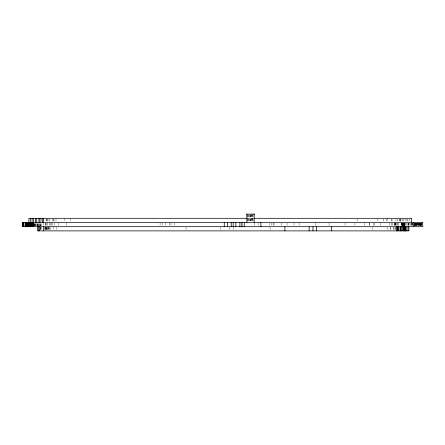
<?xml version="1.0" encoding="UTF-8"?>
<svg xmlns="http://www.w3.org/2000/svg" width="445" height="445" viewBox="0 0 445 445"><rect width="100%" height="100%" fill="white"/><g stroke="black" fill="none" stroke-linecap="round" stroke-linejoin="round"><path stroke-width="0.33" stroke-dasharray="2.23 1.67" d="M247.376 218.306L253.288 218.306M421.888 223.101L421.888 226.093M421.649 223.101L421.649 226.093M421.465 223.101L421.465 226.093M421.276 223.101L421.276 226.093M421.109 223.101L421.109 226.093M420.948 223.101L420.948 226.093M420.825 223.101L420.825 226.093M420.664 223.101L420.592 226.093M420.525 223.101L420.525 226.093M420.408 223.101L420.408 226.093M420.23 223.101L420.23 226.093M420.136 223.101L420.136 226.093M419.852 223.101L419.852 226.093M419.641 223.101L419.641 226.093M419.557 223.101L419.557 226.093M419.296 223.101L419.296 226.093M419.107 223.101L419.107 226.093M418.968 223.101L418.968 226.093M418.751 223.101L418.751 226.093M418.55 223.101L418.55 226.093M418.389 223.101L418.389 226.093M418.139 223.101L418.139 226.093M417.927 223.101L417.955 226.093M417.671 223.101L417.671 226.694M417.11 223.101L417.11 226.694M416.909 223.101L416.909 226.093M416.737 223.101L416.737 226.093M416.514 223.101L416.514 226.093M416.431 223.101L416.431 226.093M416.281 223.101L416.281 226.093M416.12 223.101L416.12 226.694M415.964 223.101L415.953 226.093M415.752 223.101L415.752 226.093M415.508 223.101L415.574 226.093M415.446 223.101L415.446 226.694M415.357 223.101L415.357 226.694M415.28 223.101L415.28 226.093M415.04 223.101L415.04 226.093M414.885 223.101L414.885 226.093M414.645 223.101L414.618 226.093M414.467 226.694L414.467 223.101L414.445 226.093M412.398 223.101L412.398 226.093M412.326 223.101L412.326 226.694M412.048 223.101L412.048 226.093M411.352 223.101L411.319 226.093M411.258 223.101L411.258 226.093M410.301 223.101L410.301 226.093M409.656 218.907L409.656 221.304M409.372 223.101L409.372 226.093M408.777 223.101L408.777 226.093M408.499 223.101L408.499 226.093M408.237 223.101L408.237 226.093M407.904 218.907L407.904 221.304M407.092 223.101L407.092 226.694M406.958 218.907L406.958 221.304M406.046 223.101L406.046 226.093M405.506 218.907L405.506 221.304M405.1 223.101L405.1 226.093M404.922 223.101L404.922 226.093M404.844 223.101L404.844 226.093M404.739 223.101L404.739 226.093M404.672 223.101L404.672 226.093M404.505 223.101L404.505 226.093M404.294 223.101L404.294 226.093M404.199 223.101L404.199 226.093M404.077 223.101L404.077 226.694M403.977 223.101L403.977 226.093M403.821 223.101L403.821 226.093M403.654 223.101L403.654 226.694M403.465 223.101L403.509 226.093M403.37 218.907L403.37 222.5M403.381 223.101L403.354 226.093M403.253 223.101L403.253 226.694M403.031 223.101L403.031 226.694M402.886 226.093L402.886 223.101L402.842 226.694M402.736 218.907L402.736 221.304M402.686 223.101L402.686 226.694M402.358 223.101L402.358 226.093M402.085 223.101L402.085 226.093M401.59 223.101L401.59 226.093M401.557 223.101L401.557 226.093M401.457 223.101L401.457 226.694M400.539 218.907L400.539 221.304M400.116 218.907L400.116 221.304M399.994 218.907L399.994 221.304M399.499 218.907L399.499 221.304M398.392 223.101L398.392 226.093M397.813 218.907L397.813 221.304M397.385 223.101L397.385 226.694M397.018 223.101L397.018 226.093M395.944 218.907L395.928 222.5M396.017 223.101L396.017 226.093M395.622 223.101L395.622 226.093M395.538 223.101L395.516 226.093M395.349 227.289L395.349 230.288M395.004 223.101L395.004 226.093M395.06 227.289L395.06 230.288M394.442 223.101L394.442 226.093M394.376 223.101L394.376 226.093M393.981 227.289L394.025 230.288M393.686 227.289L393.675 230.288M392.629 223.101L392.629 226.093M391.956 218.907L391.956 221.304M391.895 218.907L391.895 221.304M391.572 223.101L391.572 226.093M390.821 227.289L390.821 230.288M390.704 227.289L390.704 230.288M389.397 223.101L389.397 226.694M387.695 218.306L387.695 221.304M387.183 227.289L387.183 230.288M386.377 218.907L386.377 222.5M383.824 218.907L383.824 221.304M380.803 223.101L380.803 226.694M377.894 218.907L377.894 221.304M374.267 223.101L374.267 226.093M373.533 223.101L373.533 226.093M372.142 227.289L372.142 230.288M369.506 223.101L369.506 226.694M369.222 223.101L369.222 226.093M364.366 223.101L364.366 226.093M357.124 218.907L357.124 221.304M354.915 223.101L354.915 226.093M345.025 223.101L345.025 226.093M329.1 223.101L329.1 226.694M315.639 223.101L315.639 226.093M299.112 223.101L299.112 226.093M294.073 223.101L294.073 226.093M287.047 223.101L287.047 226.093M281.19 223.101L281.19 226.093M274.003 223.101L274.003 226.093M273.091 223.101L273.091 226.093M271.222 223.101L271.222 226.093M270.048 227.289L270.048 230.288M269.347 223.101L269.347 226.093M258.094 223.101L258.094 226.093M254.473 223.101L254.473 226.093M253.016 214.763L253.016 221.21M252.61 214.763L252.61 221.21M252.309 214.117L252.309 221.21M251.759 214.763L251.759 221.21M251.514 214.117L251.514 221.21M250.919 214.763L250.919 221.21M250.535 214.763L250.535 221.21M250.224 214.763L250.224 221.21M249.606 214.763L249.606 221.21M248.933 214.763L248.933 221.21M248.477 214.763L248.477 221.21M247.715 214.763L247.715 221.21M247.576 214.763L247.576 221.21M241.262 223.101L241.262 226.093M233.425 227.289L233.425 230.288M229.331 227.289L229.331 230.288M220.13 227.289L220.13 230.288M186.049 227.289L186.049 230.288M174.418 223.101L174.418 226.093M170.98 223.101L170.98 226.093M169.45 223.101L169.45 226.694M165.262 223.101L165.262 226.093M162.698 223.101L162.698 226.093M160.078 223.101L160.078 226.093M70.227 218.306L70.227 221.304M66.6 223.101L66.6 226.093M64.764 218.306L64.764 221.304M58.417 223.101L58.417 226.093M56.854 227.289L56.854 230.288M56.02 218.907L56.02 221.304M54.412 223.101L54.412 226.694M54.017 218.907L54.017 221.304M53.684 226.694L53.684 230.288M53.35 218.907L53.35 221.304M52.788 218.907L52.788 221.304M52.499 223.101L52.499 226.093M51.425 223.101L51.425 226.093M50.83 227.289L50.83 230.288M50.229 223.101L50.229 226.093M49.818 223.101L49.818 226.093M49.495 227.289L49.495 230.288M49.195 218.907L49.195 221.304M48.989 227.289L48.989 230.288M48.65 227.289L48.65 230.288M48.21 226.694L48.249 230.288M48.01 218.907L48.01 221.304M47.865 227.289L47.865 230.288M47.654 227.289L47.654 230.288M47.354 223.101L47.354 226.093M47.209 218.907L47.209 221.304M46.836 218.907L46.836 221.304M46.775 223.101L46.775 226.093M46.747 227.289L46.747 230.288M46.53 227.289L46.53 230.288M46.291 227.289L46.291 230.288M46.13 218.907L46.13 221.304M45.957 227.289L46.002 230.288M45.718 223.101L45.718 226.093M45.579 223.101L45.579 226.093M45.524 227.289L45.524 230.288M45.234 227.289L45.234 230.288M45.101 227.289L45.101 230.288M44.806 227.289L44.806 230.288M43.549 223.101L43.549 226.093M41.719 227.289L41.719 230.288M41.435 218.907L41.435 221.304M41.085 223.696L41.085 226.093M40.957 223.696L40.957 226.093M40.74 227.289L40.74 230.288M40.517 227.289L40.517 230.288M40.406 227.289L40.406 230.288M40 223.696L40 226.093M39.527 223.696L39.527 226.093M38.292 223.696L38.292 226.093M38.131 223.696L38.131 226.093M37.486 223.696L37.486 226.093M37.341 223.696L37.341 226.093M37.269 223.696L37.269 226.093M36.573 223.696L36.573 226.093M35.416 223.696L35.416 226.093M35.149 223.696L35.149 226.093M34.971 223.696L34.932 226.093M34.855 223.696L34.855 226.093M34.699 223.696L34.699 226.093M34.582 223.696L34.582 226.093M40.117 226.093L40.117 223.696L40.1 226.093"/><path stroke-width="0.67" d="M246.346 214.117L254.729 214.117M247.042 218.306L28.903 218.306L28.942 226.694M253.984 218.306L411.586 218.306L411.586 222.5M413.344 222.5L413.344 226.694M408.916 226.694L408.916 230.883L37.569 230.883L37.569 226.694M407.97 226.694L407.97 230.883M405.962 226.694L405.962 230.883M405.912 226.694L405.912 230.883M405.384 226.694L405.384 230.883M404.822 226.694L404.822 230.883M404.405 226.694L404.405 230.883M403.899 226.694L403.977 230.883M403.57 226.694L403.57 230.883M402.53 226.694L402.53 230.883M401.551 226.694L401.551 230.883M400.444 226.694L400.444 230.883M400.022 226.694L400.022 230.883M398.559 226.694L398.559 230.883M397.875 226.694L397.875 230.883M397.096 226.694L397.096 230.883M396.84 226.694L396.84 230.883M331.447 226.694L331.447 230.883M316.406 226.694L316.406 230.883M312.98 226.694L312.98 230.883M309.13 226.694L309.13 230.883M284.906 226.694L284.906 230.883M260.915 222.5L260.915 226.694M254.145 214.117L254.145 222.5M246.908 214.117L246.908 222.5M244.233 222.5L244.233 226.694M241.997 222.5L241.997 226.694M239.899 222.5L239.899 226.694M235.861 222.5L235.861 226.694M233.174 222.5L233.174 226.694M231.205 222.5L231.205 226.694M227.389 222.5L227.389 226.694M224.252 222.5L224.252 226.694M43.616 218.306L43.616 222.5M43.36 226.694L43.36 230.883M42.342 218.306L42.342 222.5M40.011 218.306L40.011 222.5M39.477 226.694L39.477 230.883M38.976 218.306L38.976 222.5M38.426 226.694L38.426 230.883M36.74 218.306L36.74 222.5M35.389 218.306L35.389 222.5M33.492 222.5L33.492 226.694M33.369 218.306L33.403 226.694M33.269 222.5L33.269 226.694M33.158 222.5L33.158 226.694M32.835 222.5L32.835 226.694M32.78 222.5L32.708 226.694M32.641 222.5L32.641 226.694M32.324 222.5L32.324 226.694M32.19 222.5L32.19 226.694M32.107 218.306L32.107 222.5M31.701 222.5L31.701 226.694M31.567 222.5L31.567 226.694M31.334 222.5L31.334 226.694M31.15 222.5L31.15 226.694M30.855 222.5L30.877 226.694M30.744 222.5L30.705 226.694M30.622 218.306L30.622 222.5M30.516 222.5L30.516 226.694M30.282 222.5L30.366 226.694M30.165 222.5L30.165 226.694M30.01 222.5L30.01 226.694M29.854 222.5L29.854 226.694M29.537 222.5L29.537 226.694M29.431 222.5L29.431 226.694M29.175 222.5L29.175 226.694M29.014 222.5L29.014 226.694M28.797 222.5L28.725 226.694M27.673 222.5L27.673 226.694M27.557 222.5L27.557 226.694M27.473 222.5L27.473 226.694M27.329 222.5L27.329 226.694M27.267 222.5L27.267 226.694M27.084 222.5L27.084 226.694M26.967 222.5L26.967 226.694M26.778 222.5L26.778 226.694M26.694 222.5L26.694 226.694M26.489 222.5L26.489 226.694M26.433 222.5L26.433 226.694M26.116 222.5L26.116 226.694M25.999 222.5L25.999 226.694M25.682 222.5L25.682 226.694M25.465 222.5L25.543 226.694M23.924 222.5L23.924 226.694M23.707 222.5L23.707 226.694M23.502 222.5L23.502 226.694M23.329 222.5L23.329 226.694M23.262 222.5L23.262 226.694M22.956 222.5L23.04 226.694M22.734 222.5L22.734 226.694M22.662 222.5L22.662 226.694M22.473 222.5L22.473 226.694M22.389 222.5L22.389 226.694M422.75 222.5L22.25 222.5L22.25 226.694L422.75 226.694L422.75 222.5"/></g></svg>
